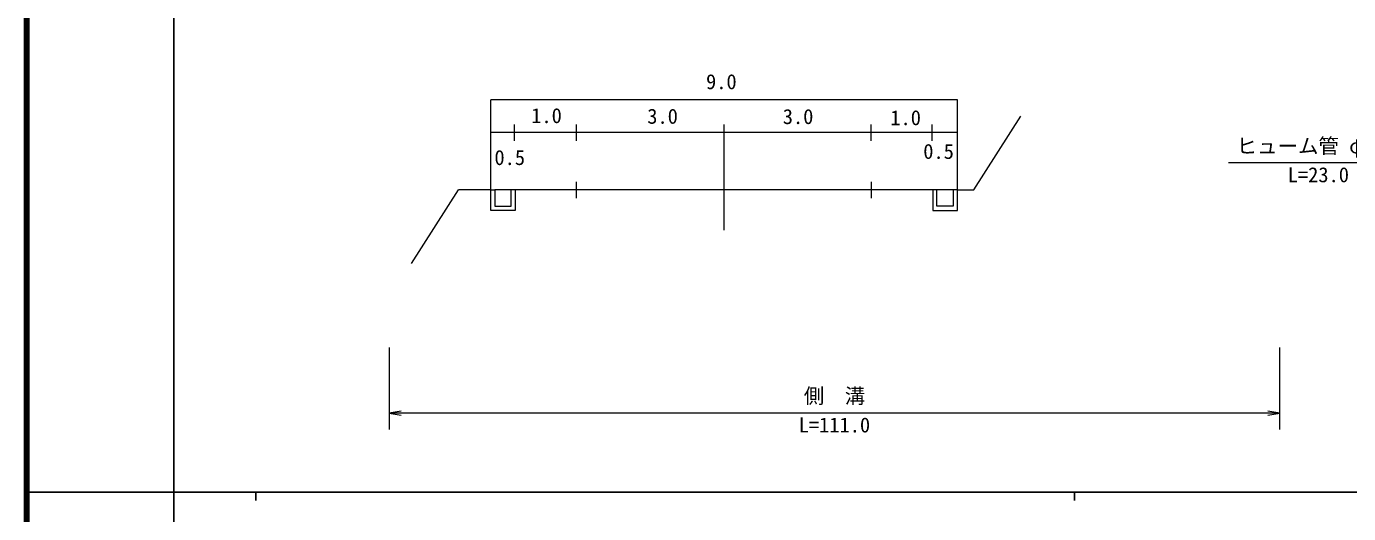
# Model space of a CAD drawing. Units: millimetres, scale not verified. Extents: x 40000 to 680000, y 20000 to 380000.
# Drawn here: x 40000 to 201476, y 202409 to 261884 of the extents above; entities that cross this region are included whole.
import ezdxf
from ezdxf.enums import TextEntityAlignment as Align

# ---------------------------------------------------------------- set-up
doc = ezdxf.new("R2010")
doc.units = ezdxf.units.MM
doc.header["$LTSCALE"] = 1000
for name, color, linetype, lineweight in [('M-BGD', 7, 'Continuous', 13), ('M-STR-HTXT', 7, 'Continuous', 13), ('M-STR-STR3', 7, 'Continuous', 13), ('M-TTL', 2, 'Continuous', 140), ('M-TTL-BAND', 7, 'Continuous', 25)]:
    doc.layers.add(name, color=color, linetype=linetype, lineweight=lineweight)
doc.styles.add('ＭＳ ゴシック', font='')
doc.styles.get('ＭＳ ゴシック').set_extended_font_data('MS Gothic')

# ---------------------------------------------------------------- blocks, each defined once
blk = doc.blocks.new('open_arrow')
at = {"color": 0, "linetype": 'Continuous', "lineweight": -2}
blk.add_lwpolyline([(7.5, 1.25), (0, 0), (7.5, -1.25)], dxfattribs=at)

msp = doc.modelspace()

# ---------------------------------------------------------------- linework, layer by layer
at = {"layer": 'M-BGD'}
for points, knots in [([(193034, 282618), (194939, 281681), (196845, 280744), (198564, 279534), (200185, 278393), (201639, 277010), (203149, 275707), (205367, 273791), (207705, 272046), (210047, 270280), (212167, 268682), (214291, 267067), (216146, 265191), (218329, 262983), (220140, 260413), (222119, 257998), (223389, 256449), (224728, 254963), (225989, 253413), (227873, 251097), (229581, 248638), (231288, 246179)], [0, 0, 0, 0, 1, 1, 1, 2, 2, 2, 3, 3, 3, 4, 4, 4, 5, 5, 5, 6, 6, 6, 7, 7, 7, 7]), ([(196470, 278188), (197450, 277675), (198429, 277163), (199371, 276590), (201135, 275518), (202768, 274236), (204409, 272976), (205981, 271769), (207559, 270582), (209119, 269362), (210670, 268148), (212204, 266903), (213609, 265528), (214984, 264184), (216237, 262716), (217497, 261257), (219675, 258735), (221875, 256237), (223959, 253645), (226196, 250864), (228301, 247975), (230405, 245085)], [0, 0, 0, 0, 1, 1, 1, 2, 2, 2, 3, 3, 3, 4, 4, 4, 5, 5, 5, 6, 6, 6, 7, 7, 7, 7]), ([(198422, 275325), (199801, 274588), (201179, 273851), (202469, 272979), (203552, 272247), (204572, 271420), (205572, 270572), (207153, 269231), (208684, 267838), (210172, 266399), (212566, 264087), (214849, 261657), (217073, 259178), (218695, 257370), (220285, 255536), (221834, 253668), (224387, 250590), (226828, 247421), (229270, 244252)], [0, 0, 0, 0, 1, 1, 1, 2, 2, 2, 3, 3, 3, 4, 4, 4, 5, 5, 5, 6, 6, 6, 6])]:
    msp.add_open_spline(points, degree=3, knots=knots, dxfattribs=at)
at = {"layer": 'M-STR-HTXT'}
for p, q in [((153701, 252916), (96701, 252916)), ((96701, 239429), (96701, 252916)), ((153701, 239429), (153701, 252916)), ((155701, 241929), (161448, 250917)), ((153701, 248916), (96701, 248916)), ((99624, 247916), (99624, 249916)), ((107124, 249916), (107124, 247916)), ((125201, 237003), (125201, 249929)), ((143124, 249916), (143124, 247916)), ((150624, 247916), (150624, 249916)), ((107201, 240929), (107201, 242929)), ((143201, 240929), (143201, 242929)), ((87028, 232941), (92776, 241929)), ((96701, 241929), (92776, 241929)), ((96701, 241929), (97201, 241929)), ((107201, 241929), (97201, 241929)), ((97201, 241929), (97201, 239929)), ((99201, 239929), (99201, 241929)), ((99701, 241929), (99701, 239429)), ((143201, 241929), (107201, 241929)), ((153201, 241929), (143201, 241929)), ((150701, 241929), (150701, 239429)), ((151201, 239929), (151201, 241929)), ((153701, 241929), (153201, 241929)), ((153201, 241929), (153201, 239929)), ((153701, 241929), (155701, 241929)), ((99701, 239429), (96701, 239429)), ((97201, 239929), (99201, 239929)), ((150701, 239429), (153701, 239429)), ((153201, 239929), (151201, 239929))]:
    msp.add_line(p, q, dxfattribs=at)
at = {"layer": 'M-STR-STR3'}
for p, q in [((208787, 245249), (186809, 245249)), ((84321, 222677), (84321, 212677)), ((193062, 212677), (193062, 222677)), ((193062, 214677), (84321, 214677))]:
    msp.add_line(p, q, dxfattribs=at)
at = {"layer": 'M-TTL'}
msp.add_line((40000, 380000), (40000, 20000), dxfattribs=at)
at = {"layer": 'M-TTL-BAND'}
for p, q in [((58000, 370000), (58000, 20000)), ((40000, 205000), (579000, 205000)), ((68000, 205000), (68000, 204000)), ((168000, 205000), (168000, 204000))]:
    msp.add_line(p, q, dxfattribs=at)

# ---------------------------------------------------------------- block references
at = {"layer": 'M-STR-STR3', "xscale": 193, "yscale": 193}
msp.add_blockref('open_arrow', (84321, 214677), dxfattribs=at)
at = {"layer": 'M-STR-STR3', "xscale": 193, "yscale": 193, "rotation": 180}
msp.add_blockref('open_arrow', (193062, 214677), dxfattribs=at)

# ---------------------------------------------------------------- texts
at = {"layer": 'M-STR-HTXT', "style": 'ＭＳ ゴシック'}
for s, p in [('9.0', (123002, 253672)), ('1.0', (101649, 249531)), ('3.0', (115823, 249452)), ('3.0', (132374, 249416)), ('1.0', (145510, 249276)), ('0.5', (149532, 245161)), ('0.5', (97159, 244413))]:
    msp.add_text(s, height=1833, dxfattribs=at).set_placement(p, align=Align.BOTTOM_LEFT)
at = {"layer": 'M-STR-STR3', "style": 'ＭＳ ゴシック'}
for s, p in [('ヒューム管 φ600', (187798, 245823)), ('L=23.0', (194048, 242311)), ('側\u3000溝', (134941, 215307)), ('L=111.0', (134316, 211760))]:
    msp.add_text(s, height=1833, dxfattribs=at).set_placement(p, align=Align.BOTTOM_LEFT)

doc.saveas('drawing.dxf')
